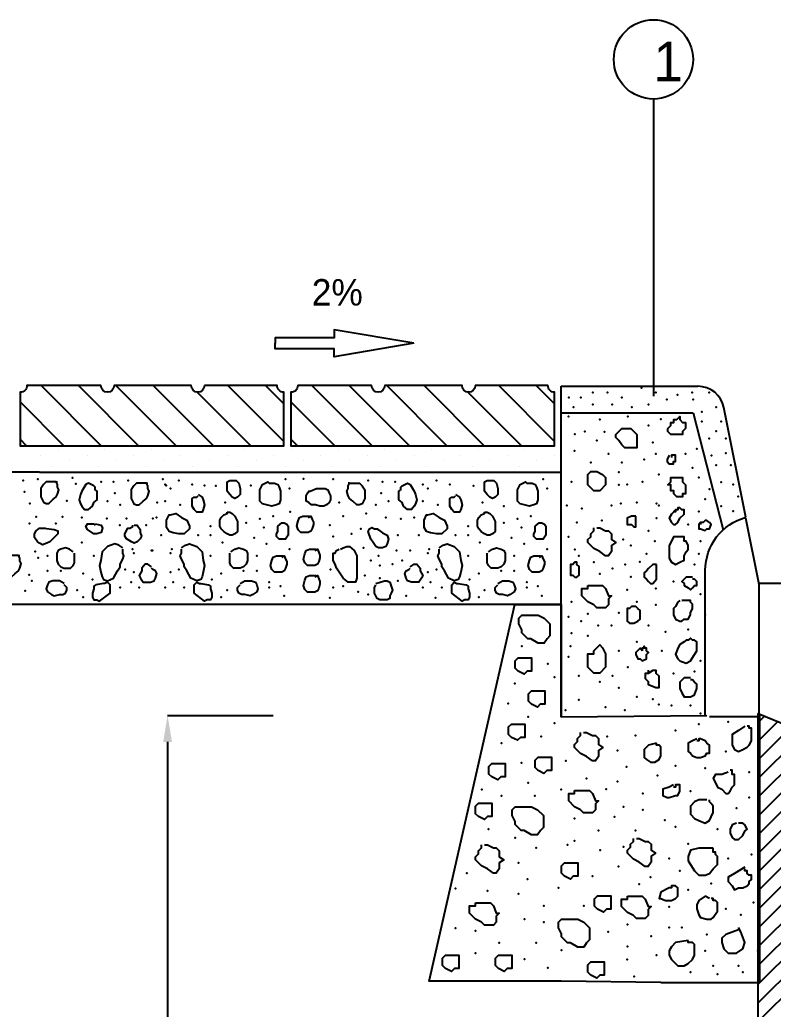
# Model space of a CAD drawing. Extents: x 20.4 to 32.7, y 14.4 to 24.5.
# Drawn here: x 23.905 to 26.757, y 19.04 to 22.783 of the extents above; entities that cross this region are included whole.
import ezdxf

# ---------------------------------------------------------------- set-up
doc = ezdxf.new("R2010")
doc.units = 0
doc.header["$LTSCALE"] = 0.3
doc.header["$MEASUREMENT"] = 0
doc.layers.get('0').update_dxf_attribs({"linetype": 'CONTINUOUS'})
for name, color, linetype in [('ANILLO', 1, 'CONTINUOUS'), ('C', 7, 'CONTINUOUS'), ('HORMIGON', 7, 'CONTINUOUS'), ('LOSA', 9, 'CONTINUOUS'), ('P', 7, 'CONTINUOUS'), ('PANOT', 1, 'CONTINUOUS'), ('RALLADO', 7, 'CONTINUOUS'), ('TEXTO', 7, 'CONTINUOUS')]:
    doc.layers.add(name, color=color, linetype=linetype)
doc.styles.add('DIN', font='DIN')
doc.styles.add('LEROY', font='LEROY')
doc.dimstyles.get("Standard").update_dxf_attribs({"dimtxt": 0.18, "dimasz": 0.18, "dimexe": 0.18, "dimexo": 0.0625, "dimgap": 0.09, "dimtad": 0, "dimtih": 1, "dimtoh": 1, "dimdec": 4, "dimzin": 0, "dimdsep": 46, "dimtxsty": 'Standard', "dimcen": 0.09, "dimadec": 0, "dimazin": 0, "dimtfac": 1, "dimtdec": 4, "dimtofl": 0, "dimtmove": 0, "dimatfit": 3, "dimfxl": 0, "dimtolj": 1, "dimtzin": 0, "dimarcsym": 0})

# ---------------------------------------------------------------- blocks, each defined once
blk = doc.blocks.new('*D23')
at = {"color": 0, "linetype": 'ByBlock'}
for p, q in [((24.4644, 20.1505), (24.8644, 20.1505)), ((24.4644, 20.0505), (24.4644, 16.2054)), ((24.4644, 16.1054), (24.8644, 16.1054))]:
    blk.add_line(p, q, dxfattribs=at)
for points in [[(24.4811, 20.0505), (24.4477, 20.0505), (24.4644, 20.1505)], [(24.4811, 16.2054), (24.4477, 16.2054), (24.4644, 16.1054)]]:
    blk.add_solid(points, dxfattribs=at)
at = {"color": 0, "linetype": 'ByBlock', "style": 'DIN'}
blk.add_text('0.85', height=0.1, rotation=90, dxfattribs=at).set_placement((24.4194, 18.0004))
blk = doc.blocks.new('*X20')
at = {"color": 0}
for p, q in [((26.7, 20.1239), (26.7241, 20.148)), ((26.7, 20.0532), (26.7744, 20.1276)), ((26.7, 19.9825), (26.8247, 20.1072)), ((26.7, 19.9118), (26.875, 20.0867)), ((26.7, 19.8411), (26.9252, 20.0663)), ((26.7, 19.7704), (26.9755, 20.0459)), ((26.7, 19.6996), (27.0258, 20.0254)), ((26.7, 19.6289), (27.0761, 20.005)), ((26.7, 19.5582), (27.1264, 19.9846)), ((26.7, 19.4875), (27.1507, 19.9382)), ((26.7, 19.4168), (27.1507, 19.8675)), ((26.7, 19.3461), (27.1507, 19.7968)), ((26.7, 19.2754), (27.1507, 19.726)), ((26.7, 19.2047), (27.1506, 19.6553)), ((26.7, 19.134), (27.1506, 19.5846)), ((26.7, 19.0632), (27.1506, 19.5139)), ((26.7, 18.9925), (27.1506, 19.4431))]:
    blk.add_line(p, q, dxfattribs=at)
blk = doc.blocks.new('FLECHA', base_point=(17.27, 14.09))
at = {"layer": 'TEXTO'}
for points in [[(16.87, 14.09), (17.1, 14.31), (17.1, 14.18), (17.27, 14.18), (17.27, 14.09)], [(16.87, 14.09), (17.1, 13.87), (17.1, 14), (17.27, 14), (17.27, 14.09)]]:
    blk.add_lwpolyline(points, dxfattribs=at)
blk = doc.blocks.new('*X8')
at = {"color": 0}
for p, q in [((20.85523, 6.44793), (20.85523, 6.44793)), ((20.87733, 6.45235), (20.87733, 6.45235)), ((20.89059, 6.44793), (20.89059, 6.44793)), ((20.91268, 6.45235), (20.91268, 6.45235)), ((20.92594, 6.44793), (20.92594, 6.44793)), ((20.94804, 6.45235), (20.94804, 6.45235)), ((20.9613, 6.44793), (20.9613, 6.44793)), ((20.98339, 6.45235), (20.98339, 6.45235)), ((20.99665, 6.44793), (20.99665, 6.44793)), ((21.01875, 6.45235), (21.01875, 6.45235)), ((21.03201, 6.44793), (21.03201, 6.44793)), ((21.0541, 6.45235), (21.0541, 6.45235)), ((21.06736, 6.44793), (21.06736, 6.44793)), ((21.08946, 6.45235), (21.08946, 6.45235)), ((21.10272, 6.44793), (21.10272, 6.44793)), ((21.12482, 6.45235), (21.12482, 6.45235)), ((21.13807, 6.44793), (21.13807, 6.44793)), ((21.16017, 6.45235), (21.16017, 6.45235)), ((21.17343, 6.44793), (21.17343, 6.44793)), ((21.19553, 6.45235), (21.19553, 6.45235)), ((21.20878, 6.44793), (21.20878, 6.44793)), ((21.23088, 6.45235), (21.23088, 6.45235)), ((21.24414, 6.44793), (21.24414, 6.44793)), ((20.86849, 6.44351), (20.86849, 6.44351)), ((20.88175, 6.43909), (20.88175, 6.43909)), ((20.90384, 6.44351), (20.90384, 6.44351)), ((20.9171, 6.43909), (20.9171, 6.43909)), ((20.9392, 6.44351), (20.9392, 6.44351)), ((20.95246, 6.43909), (20.95246, 6.43909)), ((20.97455, 6.44351), (20.97455, 6.44351)), ((20.98781, 6.43909), (20.98781, 6.43909)), ((21.00991, 6.44351), (21.00991, 6.44351)), ((21.02317, 6.43909), (21.02317, 6.43909)), ((21.04527, 6.44351), (21.04527, 6.44351)), ((21.05852, 6.43909), (21.05852, 6.43909)), ((21.08062, 6.44351), (21.08062, 6.44351)), ((21.09388, 6.43909), (21.09388, 6.43909)), ((21.11598, 6.44351), (21.11598, 6.44351)), ((21.12923, 6.43909), (21.12923, 6.43909)), ((21.15133, 6.44351), (21.15133, 6.44351)), ((21.16459, 6.43909), (21.16459, 6.43909)), ((21.18669, 6.44351), (21.18669, 6.44351)), ((21.19995, 6.43909), (21.19995, 6.43909)), ((21.22204, 6.44351), (21.22204, 6.44351)), ((21.2353, 6.43909), (21.2353, 6.43909))]:
    blk.add_line(p, q, dxfattribs=at)
blk = doc.blocks.new('*X6')
at = {"color": 0}
for p, q in [((20.855, 6.45831), (20.89719, 6.5005)), ((20.855, 6.48659), (20.86891, 6.5005)), ((20.90826, 6.455), (20.95376, 6.5005)), ((20.92498, 6.5), (20.92547, 6.5005)), ((20.93655, 6.455), (20.98204, 6.5005)), ((20.96483, 6.455), (21.01033, 6.5005)), ((20.99312, 6.455), (21.03861, 6.5005)), ((20.87998, 6.455), (20.9205, 6.49552)), ((21.0214, 6.455), (21.05455, 6.48815)), ((21.04968, 6.455), (21.05455, 6.45987))]:
    blk.add_line(p, q, dxfattribs=at)
blk = doc.blocks.new('PANOT', base_point=(20.855, 6.455))
at = {"layer": 'PANOT'}
blk.add_lwpolyline([(20.915, 6.5005, 1), (20.925, 6.5005), (20.98344, 6.5005, 1), (20.99344, 6.5005), (21.04936, 6.5005, 0.425776), (21.05455, 6.4955), (21.05455, 6.455), (20.855, 6.455), (20.855, 6.4955, 0.414214), (20.86, 6.5005)], format="xyb", close=True, dxfattribs=at)
blk.add_blockref('*X6', (0, 0))
blk = doc.blocks.new('*X7')
at = {"color": 0}
for p, q in [((20.855, 6.45831), (20.89719, 6.5005)), ((20.855, 6.48659), (20.86891, 6.5005)), ((20.90826, 6.455), (20.95376, 6.5005)), ((20.92498, 6.5), (20.92547, 6.5005)), ((20.93655, 6.455), (20.98204, 6.5005)), ((20.96483, 6.455), (21.01033, 6.5005)), ((20.99312, 6.455), (21.03861, 6.5005)), ((20.87998, 6.455), (20.9205, 6.49552)), ((21.0214, 6.455), (21.05455, 6.48815)), ((21.04968, 6.455), (21.05455, 6.45987))]:
    blk.add_line(p, q, dxfattribs=at)

msp = doc.modelspace()

# ---------------------------------------------------------------- linework, layer by layer
at = {"color": 7}
msp.add_line((26.70396, 20.14618), (26.70396, 20.64618), dxfattribs=at)
msp.add_line((27.03168, 20.6504), (26.70573, 20.6504))
for points in [[(26.39165, 21.27005), (26.40286, 21.28126), (26.40286, 21.27005), (26.41407, 21.25884), (26.42528, 21.25884), (26.42528, 21.23641), (26.41407, 21.2252), (26.41407, 21.21399), (26.36922, 21.21399), (26.35801, 21.2252), (26.35801, 21.23641), (26.36922, 21.24762), (26.36922, 21.25884), (26.38043, 21.25884), (26.38043, 21.27005), (26.39165, 21.27005)], [(26.19543, 21.23641), (26.21785, 21.23641), (26.24028, 21.21399), (26.24028, 21.16353), (26.19543, 21.16353), (26.18422, 21.17474), (26.17301, 21.19156), (26.16179, 21.20277), (26.16179, 21.21399), (26.18422, 21.23641), (26.19543, 21.23641)], [(26.0777, 21.07383), (26.08891, 21.07383), (26.11134, 21.06262), (26.12255, 21.0514), (26.12255, 21.02337), (26.10012, 21.00095), (26.0777, 21.00095), (26.05527, 21.02337), (26.05527, 21.06262), (26.06649, 21.07383), (26.0777, 21.07383)], [(24.68941, 21.0343), (24.69939, 21.03929), (24.72432, 21.03929), (24.73429, 21.02932), (24.73927, 21.00937), (24.73927, 20.98693), (24.7293, 20.97696), (24.71933, 20.97198), (24.70936, 20.97696), (24.69939, 20.98693), (24.68941, 20.9994), (24.68941, 21.0343)], [(25.66441, 21.0343), (25.67439, 21.03929), (25.69932, 21.03929), (25.70929, 21.02932), (25.71427, 21.00937), (25.71427, 20.98693), (25.7043, 20.97696), (25.69433, 20.97198), (25.68436, 20.97696), (25.67439, 20.98693), (25.66441, 20.9994), (25.66441, 21.0343)], [(26.39165, 21.0514), (26.41407, 21.0514), (26.41407, 21.03458), (26.42528, 21.02337), (26.42528, 20.98973), (26.41407, 20.98973), (26.41407, 20.97852), (26.39165, 20.97852), (26.38043, 20.98973), (26.38043, 21.00095), (26.36922, 21.00095), (26.36922, 21.02337), (26.35801, 21.02337), (26.36922, 21.03458), (26.36922, 21.0514), (26.39165, 21.0514)], [(24.04247, 21.03479), (24.00508, 21.03479), (23.99511, 21.02482), (23.98513, 21.00986), (23.98513, 20.97745), (23.99511, 20.9575), (24.00508, 20.95252), (24.01505, 20.95252), (24.03001, 20.96748), (24.04247, 20.97745), (24.04746, 20.98742), (24.05244, 21.00487), (24.04746, 21.01484), (24.04746, 21.02482), (24.04247, 21.03479), (24.04746, 21.03479)], [(24.18501, 21.01934), (24.16507, 21.02932), (24.1551, 21.02433), (24.14014, 20.9994), (24.13515, 20.98693), (24.13017, 20.96699), (24.13515, 20.95203), (24.14014, 20.94206), (24.15011, 20.92959), (24.16507, 20.92959), (24.18003, 20.94206), (24.18501, 20.95702), (24.19748, 20.96699), (24.19748, 20.9994), (24.19, 21.00439), (24.19, 21.01436), (24.18501, 21.01934)], [(24.38445, 21.02932), (24.34706, 21.02932), (24.33708, 21.01934), (24.32711, 21.00439), (24.32711, 20.97198), (24.33708, 20.95203), (24.34706, 20.94705), (24.35703, 20.94705), (24.37199, 20.962), (24.38445, 20.97198), (24.38944, 20.98195), (24.39442, 20.9994), (24.38944, 21.00937), (24.38944, 21.01934), (24.38445, 21.02932), (24.38944, 21.02932)], [(24.84896, 21.02932), (24.86891, 21.02932), (24.88137, 21.02433), (24.88636, 21.01436), (24.89135, 20.9994), (24.89135, 20.96699), (24.88636, 20.95203), (24.87639, 20.94705), (24.85894, 20.94206), (24.83899, 20.94705), (24.82403, 20.95203), (24.81406, 20.962), (24.81406, 21.00439), (24.82403, 21.02433), (24.84398, 21.0343), (24.84896, 21.02932)], [(25.00377, 20.9994), (25.0287, 21.00937), (25.06111, 21.00937), (25.07108, 21.00439), (25.07607, 20.99192), (25.08105, 20.98195), (25.08105, 20.96699), (25.07607, 20.95702), (25.0661, 20.94705), (25.05612, 20.94206), (25.04117, 20.94206), (25.02372, 20.94705), (25.00876, 20.94705), (24.99879, 20.95702), (24.98881, 20.962), (24.98881, 20.98195), (24.9938, 20.99192), (24.99879, 20.9994), (25.00377, 20.9994)], [(25.15335, 21.02932), (25.19075, 21.02932), (25.20072, 21.01934), (25.21069, 21.00439), (25.21069, 20.97198), (25.20072, 20.95203), (25.19075, 20.94705), (25.18077, 20.94705), (25.16582, 20.962), (25.15335, 20.97198), (25.14837, 20.98195), (25.14338, 20.9994), (25.14837, 21.00937), (25.14837, 21.01934), (25.15335, 21.02932), (25.14837, 21.02932)], [(25.35279, 21.01934), (25.37273, 21.02932), (25.38271, 21.02433), (25.39766, 20.9994), (25.40265, 20.98693), (25.40764, 20.96699), (25.40265, 20.95203), (25.39766, 20.94206), (25.38769, 20.92959), (25.37273, 20.92959), (25.35778, 20.94206), (25.35279, 20.95702), (25.34033, 20.96699), (25.34033, 20.9994), (25.3478, 21.00439), (25.3478, 21.01436), (25.35279, 21.01934)], [(25.82396, 21.02932), (25.84391, 21.02932), (25.85637, 21.02433), (25.86136, 21.01436), (25.86635, 20.9994), (25.86635, 20.96699), (25.86136, 20.95203), (25.85139, 20.94705), (25.83394, 20.94206), (25.81399, 20.94705), (25.79903, 20.95203), (25.78906, 20.962), (25.78906, 21.00439), (25.79903, 21.02433), (25.81898, 21.0343), (25.82396, 21.02932)], [(24.57972, 20.98693), (24.59468, 20.97696), (24.59967, 20.96699), (24.60465, 20.94705), (24.59967, 20.92959), (24.59468, 20.91962), (24.57474, 20.91962), (24.56476, 20.92959), (24.55729, 20.94206), (24.55729, 20.97198), (24.56476, 20.97696), (24.57474, 20.97696), (24.57972, 20.98195)], [(25.55472, 20.98693), (25.56968, 20.97696), (25.57467, 20.96699), (25.57965, 20.94705), (25.57467, 20.92959), (25.56968, 20.91962), (25.54974, 20.91962), (25.53976, 20.92959), (25.53229, 20.94206), (25.53229, 20.97198), (25.53976, 20.97696), (25.54974, 20.97696), (25.55472, 20.98195)], [(24.47502, 20.90965), (24.49496, 20.91464), (24.5174, 20.89968), (24.53734, 20.88971), (24.54731, 20.86727), (24.54731, 20.8573), (24.52737, 20.83735), (24.50743, 20.83735), (24.48499, 20.84234), (24.47003, 20.84733), (24.46006, 20.86228), (24.46006, 20.88971), (24.47003, 20.90965), (24.47502, 20.90965)], [(24.68941, 20.91962), (24.69939, 20.91962), (24.70936, 20.91464), (24.71933, 20.90466), (24.7293, 20.88472), (24.7293, 20.84733), (24.71933, 20.83735), (24.70936, 20.83237), (24.69939, 20.83237), (24.68941, 20.83735), (24.67695, 20.84733), (24.66698, 20.8573), (24.66199, 20.86727), (24.66199, 20.88971), (24.66698, 20.89968), (24.67695, 20.90965), (24.68941, 20.91464), (24.68941, 20.91962)], [(24.99633, 20.9001), (25.0063, 20.90508), (25.01129, 20.89262), (25.01628, 20.88265), (25.01628, 20.87267), (25.01129, 20.85772), (25.0063, 20.84774), (24.99633, 20.84276), (24.96891, 20.84276), (24.95894, 20.85273), (24.95395, 20.86769), (24.95894, 20.88763), (24.96392, 20.9001), (24.97639, 20.90508), (25.00132, 20.90508)], [(25.45002, 20.90965), (25.46996, 20.91464), (25.4924, 20.89968), (25.51234, 20.88971), (25.52231, 20.86727), (25.52231, 20.8573), (25.50237, 20.83735), (25.48243, 20.83735), (25.45999, 20.84234), (25.44503, 20.84733), (25.43506, 20.86228), (25.43506, 20.88971), (25.44503, 20.90965), (25.45002, 20.90965)], [(25.66441, 20.91962), (25.67439, 20.91962), (25.68436, 20.91464), (25.69433, 20.90466), (25.7043, 20.88472), (25.7043, 20.84733), (25.69433, 20.83735), (25.68436, 20.83237), (25.67439, 20.83237), (25.66441, 20.83735), (25.65195, 20.84733), (25.64198, 20.8573), (25.63699, 20.86727), (25.63699, 20.88971), (25.64198, 20.89968), (25.65195, 20.90965), (25.66441, 20.91464), (25.66441, 20.91962)], [(24.88137, 20.86727), (24.89633, 20.87973), (24.9063, 20.87973), (24.91628, 20.87475), (24.92126, 20.86727), (24.92126, 20.83237), (24.91129, 20.81741), (24.88636, 20.81741), (24.87639, 20.82738), (24.87639, 20.83735), (24.88137, 20.84733), (24.88137, 20.86727)], [(25.25806, 20.8573), (25.278, 20.84234), (25.29545, 20.83237), (25.30044, 20.81741), (25.29545, 20.79996), (25.29047, 20.78999), (25.278, 20.785), (25.26304, 20.785), (25.25307, 20.78999), (25.2431, 20.80494), (25.23313, 20.81741), (25.22315, 20.84733), (25.22814, 20.8573), (25.23811, 20.86228), (25.24808, 20.8573), (25.25806, 20.8573), (25.26304, 20.85231)], [(25.85637, 20.86727), (25.87133, 20.87973), (25.8813, 20.87973), (25.89128, 20.87475), (25.89626, 20.86727), (25.89626, 20.83237), (25.88629, 20.81741), (25.86136, 20.81741), (25.85139, 20.82738), (25.85139, 20.83735), (25.85637, 20.84733), (25.85637, 20.86727)], [(26.08891, 20.86079), (26.10012, 20.86079), (26.12255, 20.84958), (26.13376, 20.84958), (26.14497, 20.83836), (26.14497, 20.81594), (26.16179, 20.80473), (26.14497, 20.79351), (26.14497, 20.77109), (26.13376, 20.75427), (26.12255, 20.75427), (26.10012, 20.77109), (26.0777, 20.7823), (26.05527, 20.80473), (26.05527, 20.81594), (26.06649, 20.82715), (26.06649, 20.83836), (26.0777, 20.84958), (26.0777, 20.86079)], [(24.10739, 20.77004), (24.09243, 20.78001), (24.07748, 20.785), (24.06002, 20.78001), (24.05005, 20.77503), (24.04507, 20.76506), (24.04507, 20.73763), (24.05005, 20.72267), (24.06002, 20.7127), (24.07249, 20.70772), (24.09742, 20.70772), (24.10739, 20.71769), (24.11238, 20.72766), (24.11238, 20.76506)], [(24.29437, 20.785), (24.27941, 20.79497), (24.26445, 20.79996), (24.23703, 20.78999), (24.21708, 20.77004), (24.2121, 20.73763), (24.20711, 20.71769), (24.2121, 20.69276), (24.21708, 20.67531), (24.22207, 20.66533), (24.23703, 20.66035), (24.25946, 20.67032), (24.27442, 20.69774), (24.28439, 20.7127), (24.28439, 20.72267), (24.29437, 20.74262), (24.29935, 20.75508), (24.29437, 20.76506), (24.29437, 20.78001)], [(24.5174, 20.785), (24.53236, 20.79497), (24.54731, 20.79996), (24.57474, 20.78999), (24.59468, 20.77004), (24.59967, 20.73763), (24.60465, 20.71769), (24.59967, 20.69276), (24.59468, 20.67531), (24.58969, 20.66533), (24.57474, 20.66035), (24.5523, 20.67032), (24.53734, 20.69774), (24.52737, 20.7127), (24.52737, 20.72267), (24.5174, 20.74262), (24.51241, 20.75508), (24.5174, 20.76506), (24.5174, 20.78001)], [(24.70437, 20.77004), (24.71933, 20.78001), (24.73429, 20.785), (24.75174, 20.78001), (24.76171, 20.77503), (24.7667, 20.76506), (24.7667, 20.73763), (24.76171, 20.72267), (24.75174, 20.7127), (24.73927, 20.70772), (24.71434, 20.70772), (24.70437, 20.71769), (24.69939, 20.72766), (24.69939, 20.76506)], [(25.02133, 20.7751), (25.0313, 20.78008), (25.03629, 20.76762), (25.04128, 20.75765), (25.04128, 20.74767), (25.03629, 20.73272), (25.0313, 20.72274), (25.02133, 20.71776), (24.99391, 20.71776), (24.98394, 20.72773), (24.97895, 20.74269), (24.98394, 20.76263), (24.98892, 20.7751), (25.00139, 20.78008), (25.02632, 20.78008)], [(25.11845, 20.78001), (25.12842, 20.785), (25.14338, 20.78999), (25.15335, 20.78999), (25.1708, 20.77503), (25.18077, 20.75508), (25.18077, 20.67032), (25.17579, 20.65536), (25.14837, 20.65536), (25.12842, 20.67032), (25.10349, 20.70772), (25.09851, 20.72267), (25.09103, 20.73763), (25.09103, 20.76506), (25.09851, 20.76506), (25.10349, 20.77503), (25.11346, 20.78001)], [(25.4924, 20.785), (25.50736, 20.79497), (25.52231, 20.79996), (25.54974, 20.78999), (25.56968, 20.77004), (25.57467, 20.73763), (25.57965, 20.71769), (25.57467, 20.69276), (25.56968, 20.67531), (25.56469, 20.66533), (25.54974, 20.66035), (25.5273, 20.67032), (25.51234, 20.69774), (25.50237, 20.7127), (25.50237, 20.72267), (25.4924, 20.74262), (25.48741, 20.75508), (25.4924, 20.76506), (25.4924, 20.78001)], [(25.67937, 20.77004), (25.69433, 20.78001), (25.70929, 20.785), (25.72674, 20.78001), (25.73671, 20.77503), (25.7417, 20.76506), (25.7417, 20.73763), (25.73671, 20.72267), (25.72674, 20.7127), (25.71427, 20.70772), (25.68934, 20.70772), (25.67937, 20.71769), (25.67439, 20.72766), (25.67439, 20.76506)], [(23.90021, 20.75573), (23.86281, 20.75573), (23.85284, 20.74576), (23.84287, 20.7308), (23.84287, 20.69839), (23.85284, 20.67844), (23.86281, 20.67346), (23.87279, 20.67346), (23.88774, 20.68842), (23.90021, 20.69839), (23.9052, 20.70836), (23.91018, 20.72581), (23.9052, 20.73578), (23.9052, 20.74576), (23.90021, 20.75573), (23.9052, 20.75573)], [(24.89633, 20.7501), (24.9063, 20.75508), (24.91129, 20.74262), (24.91628, 20.73265), (24.91628, 20.72267), (24.91129, 20.70772), (24.9063, 20.69774), (24.89633, 20.69276), (24.86891, 20.69276), (24.85894, 20.70273), (24.85395, 20.71769), (24.85894, 20.73763), (24.86392, 20.7501), (24.87639, 20.75508), (24.90132, 20.75508)], [(25.87133, 20.7501), (25.8813, 20.75508), (25.88629, 20.74262), (25.89128, 20.73265), (25.89128, 20.72267), (25.88629, 20.70772), (25.8813, 20.69774), (25.87133, 20.69276), (25.84391, 20.69276), (25.83394, 20.70273), (25.82895, 20.71769), (25.83394, 20.73763), (25.83892, 20.7501), (25.85139, 20.75508), (25.87632, 20.75508)], [(24.40406, 20.7127), (24.3891, 20.72267), (24.37913, 20.72267), (24.36666, 20.70772), (24.36666, 20.69774), (24.35669, 20.68029), (24.36168, 20.67032), (24.37165, 20.65536), (24.39907, 20.65536), (24.41403, 20.66035), (24.41901, 20.67032), (24.424, 20.68777), (24.41901, 20.69774), (24.40904, 20.70273), (24.40406, 20.70772)], [(25.38271, 20.7127), (25.39766, 20.72267), (25.40764, 20.72267), (25.4201, 20.70772), (25.4201, 20.69774), (25.43007, 20.68029), (25.42509, 20.67032), (25.41511, 20.65536), (25.38769, 20.65536), (25.37273, 20.66035), (25.36775, 20.67032), (25.36276, 20.68777), (25.36775, 20.69774), (25.37772, 20.70273), (25.38271, 20.70772)], [(25.02133, 20.6751), (25.0313, 20.68008), (25.03629, 20.66762), (25.04128, 20.65765), (25.04128, 20.64767), (25.03629, 20.63272), (25.0313, 20.62274), (25.02133, 20.61776), (24.99391, 20.61776), (24.98394, 20.62773), (24.97895, 20.64269), (24.98394, 20.66263), (24.98892, 20.6751), (25.00139, 20.68008), (25.02632, 20.68008)], [(24.07249, 20.65038), (24.05504, 20.66035), (24.03011, 20.66035), (24.01515, 20.65536), (24.01017, 20.64539), (24.00518, 20.63043), (24.01017, 20.61797), (24.02512, 20.60799), (24.03509, 20.60301), (24.05504, 20.60799), (24.0675, 20.60799), (24.07748, 20.61298), (24.08246, 20.62545), (24.08246, 20.63542), (24.07249, 20.64539)], [(24.22207, 20.65038), (24.19215, 20.64539), (24.18467, 20.6404), (24.18467, 20.63043), (24.17969, 20.61298), (24.17969, 20.59802), (24.18467, 20.58805), (24.19714, 20.58805), (24.20711, 20.58306), (24.247, 20.61298), (24.247, 20.64539), (24.23703, 20.65536), (24.22705, 20.65038), (24.22207, 20.65038)], [(24.58969, 20.65038), (24.61961, 20.64539), (24.62709, 20.6404), (24.62709, 20.63043), (24.63207, 20.61298), (24.63207, 20.59802), (24.62709, 20.58805), (24.61462, 20.58805), (24.60465, 20.58306), (24.56476, 20.61298), (24.56476, 20.64539), (24.57474, 20.65536), (24.58471, 20.65038), (24.58969, 20.65038)], [(24.73927, 20.65038), (24.75672, 20.66035), (24.78165, 20.66035), (24.79661, 20.65536), (24.8016, 20.64539), (24.80658, 20.63043), (24.8016, 20.61797), (24.78664, 20.60799), (24.77667, 20.60301), (24.75672, 20.60799), (24.74426, 20.60799), (24.73429, 20.61298), (24.7293, 20.62545), (24.7293, 20.63542), (24.73927, 20.64539)], [(25.25307, 20.65038), (25.28548, 20.66035), (25.29545, 20.66035), (25.30542, 20.65536), (25.3154, 20.62545), (25.31041, 20.61298), (25.30542, 20.60301), (25.30542, 20.59304), (25.29545, 20.58805), (25.26803, 20.58805), (25.25806, 20.59304), (25.24808, 20.61298), (25.24808, 20.63542), (25.25307, 20.64539)], [(25.56469, 20.65038), (25.59461, 20.64539), (25.60209, 20.6404), (25.60209, 20.63043), (25.60707, 20.61298), (25.60707, 20.59802), (25.60209, 20.58805), (25.58962, 20.58805), (25.57965, 20.58306), (25.53976, 20.61298), (25.53976, 20.64539), (25.54974, 20.65536), (25.55971, 20.65038), (25.56469, 20.65038)], [(25.71427, 20.65038), (25.73172, 20.66035), (25.75665, 20.66035), (25.77161, 20.65536), (25.7766, 20.64539), (25.78158, 20.63043), (25.7766, 20.61797), (25.76164, 20.60799), (25.75167, 20.60301), (25.73172, 20.60799), (25.71926, 20.60799), (25.70929, 20.61298), (25.7043, 20.62545), (25.7043, 20.63542), (25.71427, 20.64539)], [(26.05527, 20.64214), (26.11134, 20.64214), (26.12255, 20.63093), (26.13376, 20.6029), (26.14497, 20.6029), (26.13376, 20.59169), (26.13376, 20.56926), (26.12255, 20.55805), (26.08891, 20.55805), (26.0777, 20.56926), (26.05527, 20.58047), (26.03285, 20.6029), (26.03285, 20.63093), (26.05527, 20.63093), (26.05527, 20.64214)], [(25.85028, 20.53047), (25.8671, 20.53047), (25.88953, 20.51926), (25.91195, 20.49684), (25.91195, 20.45199), (25.90074, 20.44077), (25.88953, 20.42395), (25.8671, 20.42395), (25.83907, 20.44077), (25.82786, 20.44077), (25.80543, 20.4632), (25.80543, 20.47441), (25.79422, 20.49684), (25.79422, 20.51926), (25.80543, 20.53047), (25.85028, 20.53047)], [(26.0777, 20.38425), (26.0777, 20.39547), (26.10012, 20.41789), (26.11134, 20.40668), (26.12255, 20.38425), (26.12255, 20.3338), (26.10012, 20.31137), (26.0777, 20.31137), (26.05527, 20.3338), (26.05527, 20.38425), (26.0777, 20.38425), (26.0777, 20.39547)], [(25.81407, 20.36851), (25.8421, 20.36851), (25.8421, 20.31806), (25.82528, 20.31806), (25.81407, 20.30684), (25.79165, 20.31806), (25.78043, 20.32927), (25.78043, 20.3573), (25.79165, 20.36851), (25.81407, 20.36851)], [(26.28513, 20.31137), (26.30195, 20.32258), (26.31316, 20.32258), (26.31316, 20.31137), (26.32437, 20.30016), (26.32437, 20.25531), (26.31316, 20.25531), (26.28513, 20.26652), (26.28513, 20.27773), (26.27392, 20.28895), (26.27392, 20.31137), (26.28513, 20.31137), (26.28513, 20.32258)], [(25.86407, 20.24351), (25.8921, 20.24351), (25.8921, 20.19306), (25.87528, 20.19306), (25.86407, 20.18184), (25.84165, 20.19306), (25.83043, 20.20427), (25.83043, 20.2323), (25.84165, 20.24351), (25.86407, 20.24351)], [(25.78907, 20.11851), (25.8171, 20.11851), (25.8171, 20.06806), (25.80028, 20.06806), (25.78907, 20.05684), (25.76665, 20.06806), (25.75543, 20.07927), (25.75543, 20.1073), (25.76665, 20.11851), (25.78907, 20.11851)], [(26.03891, 20.08579), (26.05012, 20.08579), (26.07255, 20.07458), (26.08376, 20.07458), (26.09497, 20.06336), (26.09497, 20.04094), (26.11179, 20.02973), (26.09497, 20.01851), (26.09497, 19.99609), (26.08376, 19.97927), (26.07255, 19.97927), (26.05012, 19.99609), (26.0277, 20.0073), (26.00527, 20.02973), (26.00527, 20.04094), (26.01649, 20.05215), (26.01649, 20.06336), (26.0277, 20.07458), (26.0277, 20.08579)], [(25.88907, 19.99351), (25.9171, 19.99351), (25.9171, 19.94306), (25.90028, 19.94306), (25.88907, 19.93184), (25.86665, 19.94306), (25.85543, 19.95427), (25.85543, 19.9823), (25.86665, 19.99351), (25.88907, 19.99351)], [(25.71407, 19.96851), (25.7421, 19.96851), (25.7421, 19.91806), (25.72528, 19.91806), (25.71407, 19.90684), (25.69165, 19.91806), (25.68043, 19.92927), (25.68043, 19.9573), (25.69165, 19.96851), (25.71407, 19.96851)], [(26.00527, 19.86714), (26.06134, 19.86714), (26.07255, 19.85593), (26.08376, 19.8279), (26.09497, 19.8279), (26.08376, 19.81669), (26.08376, 19.79426), (26.07255, 19.78305), (26.03891, 19.78305), (26.0277, 19.79426), (26.00527, 19.80547), (25.98285, 19.8279), (25.98285, 19.85593), (26.00527, 19.85593), (26.00527, 19.86714)], [(25.66407, 19.81851), (25.6921, 19.81851), (25.6921, 19.76806), (25.67528, 19.76806), (25.66407, 19.75684), (25.64165, 19.76806), (25.63043, 19.77927), (25.63043, 19.8073), (25.64165, 19.81851), (25.66407, 19.81851)], [(25.82528, 19.80547), (25.8421, 19.80547), (25.86453, 19.79426), (25.88695, 19.77184), (25.88695, 19.72699), (25.87574, 19.71577), (25.86453, 19.69895), (25.8421, 19.69895), (25.81407, 19.71577), (25.80286, 19.71577), (25.78043, 19.7382), (25.78043, 19.74941), (25.76922, 19.77184), (25.76922, 19.79426), (25.78043, 19.80547), (25.82528, 19.80547)], [(25.66391, 19.66079), (25.67512, 19.66079), (25.69755, 19.64958), (25.70876, 19.64958), (25.71997, 19.63836), (25.71997, 19.61594), (25.73679, 19.60473), (25.71997, 19.59351), (25.71997, 19.57109), (25.70876, 19.55427), (25.69755, 19.55427), (25.67512, 19.57109), (25.6527, 19.5823), (25.63027, 19.60473), (25.63027, 19.61594), (25.64149, 19.62715), (25.64149, 19.63836), (25.6527, 19.64958), (25.6527, 19.66079)], [(26.23891, 19.68579), (26.25012, 19.68579), (26.27255, 19.67458), (26.28376, 19.67458), (26.29497, 19.66336), (26.29497, 19.64094), (26.31179, 19.62973), (26.29497, 19.61851), (26.29497, 19.59609), (26.28376, 19.57927), (26.27255, 19.57927), (26.25012, 19.59609), (26.2277, 19.6073), (26.20527, 19.62973), (26.20527, 19.64094), (26.21649, 19.65215), (26.21649, 19.66336), (26.2277, 19.67458), (26.2277, 19.68579)], [(25.98907, 19.59351), (26.0171, 19.59351), (26.0171, 19.54306), (26.00028, 19.54306), (25.98907, 19.53184), (25.96665, 19.54306), (25.95543, 19.55427), (25.95543, 19.5823), (25.96665, 19.59351), (25.98907, 19.59351)], [(26.11407, 19.46851), (26.1421, 19.46851), (26.1421, 19.41806), (26.12528, 19.41806), (26.11407, 19.40684), (26.09165, 19.41806), (26.08043, 19.42927), (26.08043, 19.4573), (26.09165, 19.46851), (26.11407, 19.46851)], [(26.20527, 19.46714), (26.26134, 19.46714), (26.27255, 19.45593), (26.28376, 19.4279), (26.29497, 19.4279), (26.28376, 19.41669), (26.28376, 19.39426), (26.27255, 19.38305), (26.23891, 19.38305), (26.2277, 19.39426), (26.20527, 19.40547), (26.18285, 19.4279), (26.18285, 19.45593), (26.20527, 19.45593), (26.20527, 19.46714)], [(25.63027, 19.44214), (25.68634, 19.44214), (25.69755, 19.43093), (25.70876, 19.4029), (25.71997, 19.4029), (25.70876, 19.39169), (25.70876, 19.36926), (25.69755, 19.35805), (25.66391, 19.35805), (25.6527, 19.36926), (25.63027, 19.38047), (25.60785, 19.4029), (25.60785, 19.43093), (25.63027, 19.43093), (25.63027, 19.44214)], [(26.00028, 19.38047), (26.0171, 19.38047), (26.03953, 19.36926), (26.06195, 19.34684), (26.06195, 19.30199), (26.05074, 19.29077), (26.03953, 19.27395), (26.0171, 19.27395), (25.98907, 19.29077), (25.97786, 19.29077), (25.95543, 19.3132), (25.95543, 19.32441), (25.94422, 19.34684), (25.94422, 19.36926), (25.95543, 19.38047), (26.00028, 19.38047)], [(25.53907, 19.24351), (25.5671, 19.24351), (25.5671, 19.19306), (25.55028, 19.19306), (25.53907, 19.18184), (25.51665, 19.19306), (25.50543, 19.20427), (25.50543, 19.2323), (25.51665, 19.24351), (25.53907, 19.24351)], [(25.73907, 19.24351), (25.7671, 19.24351), (25.7671, 19.19306), (25.75028, 19.19306), (25.73907, 19.18184), (25.71665, 19.19306), (25.70543, 19.20427), (25.70543, 19.2323), (25.71665, 19.24351), (25.73907, 19.24351)], [(26.08907, 19.21851), (26.1171, 19.21851), (26.1171, 19.16806), (26.10028, 19.16806), (26.08907, 19.15684), (26.06665, 19.16806), (26.05543, 19.17927), (26.05543, 19.2073), (26.06665, 19.21851), (26.08907, 19.21851)]]:
    msp.add_lwpolyline(points)
at = {"color": 1}
msp.add_lwpolyline([(26.5, 20.15), (26.5, 20.7, -0.3379413), (26.65307, 20.90061, 28.6281648)], format="xyb", dxfattribs=at)
at = {"color": 9}
msp.add_lwpolyline([(26.33135, 19.14067), (26.70573, 19.14067), (26.70573, 20.15048)], dxfattribs=at)
for p in [(26.2578, 21.39076), (25.98312, 21.35414), (26.0289, 21.35414), (26.07468, 21.37245), (26.12961, 21.37245), (26.18455, 21.35414), (26.31273, 21.37245), (26.35396, 21.34618), (26.39513, 21.36329), (26.45007, 21.37245), (26.45396, 21.34618), (26.51416, 21.37245), (26.00143, 21.31751), (26.07468, 21.32667), (26.14793, 21.32667), (26.22117, 21.31751), (26.28526, 21.32667), (26.48669, 21.2992), (26.54163, 21.31751), (25.98239, 21.28126), (26.10012, 21.27005), (26.20664, 21.28126), (26.48669, 21.26258), (26.55994, 21.26258), (26.04406, 21.2252), (26.28513, 21.24762), (26.54163, 21.22595), (26.08891, 21.19156), (26.51416, 21.19849), (26.57825, 21.19849), (26.00482, 21.15232), (26.13376, 21.1411), (26.31316, 21.1411), (26.42528, 21.1411), (26.52332, 21.13439), (26.57825, 21.14355), (26.06649, 21.10747), (26.18422, 21.10747), (26.54163, 21.09777), (26.59656, 21.09777), (23.91782, 21.03977), (23.97267, 21.04476), (24.1048, 21.04975), (24.31465, 21.03929), (24.44678, 21.04427), (24.50743, 21.03929), (24.91129, 21.04427), (25.09103, 21.04427), (25.22315, 21.03929), (25.48243, 21.03929), (25.88629, 21.04427), (26.32437, 21.06262), (26.47574, 21.0514), (24.21244, 21.0343), (24.2598, 21.0343), (24.45507, 21.02433), (24.47502, 21.00937), (24.55729, 21.02433), (24.64703, 21.01934), (24.92625, 21.00937), (25.278, 21.0343), (25.32537, 21.0343), (25.43007, 21.02433), (25.45002, 21.00937), (25.53229, 21.02433), (25.62203, 21.01934), (25.90125, 21.00937), (25.99361, 21.03458), (26.17301, 21.02337), (26.2627, 21.03458), (26.55994, 21.03368), (26.60572, 21.02452), (23.92281, 20.99739), (24.08236, 20.96249), (24.23737, 20.962), (24.26479, 20.99192), (24.45507, 20.962), (25.27301, 20.99192), (25.30044, 20.962), (25.43007, 20.962), (26.62403, 20.97874), (23.94275, 20.95252), (24.28473, 20.94705), (24.42434, 20.95702), (24.51241, 20.94705), (24.68193, 20.95702), (24.76171, 20.94206), (25.11346, 20.95702), (25.25307, 20.94705), (25.48741, 20.94705), (25.65693, 20.95702), (25.73671, 20.94206), (26.03285, 20.93367), (26.14497, 20.94488), (26.24028, 20.9561), (26.32437, 20.94488), (26.55994, 20.94212), (24.14014, 20.89968), (24.42266, 20.89968), (24.81406, 20.89469), (24.86392, 20.90466), (25.12842, 20.90466), (25.21568, 20.91464), (25.29047, 20.89968), (25.3478, 20.89469), (25.39766, 20.89968), (25.78906, 20.89469), (25.83892, 20.90466), (26.47574, 20.92246), (26.60572, 20.92381), (24.62709, 20.86727), (24.76171, 20.87973), (24.82902, 20.86228), (25.19573, 20.8573), (25.60209, 20.86727), (25.73671, 20.87973), (25.80402, 20.86228), (26.28513, 20.84958), (24.44011, 20.83237), (24.57972, 20.83237), (24.62709, 20.83237), (24.79163, 20.82239), (25.09103, 20.82738), (25.16083, 20.83735), (25.33534, 20.83237), (25.41511, 20.83237), (25.55472, 20.83237), (25.60209, 20.83237), (25.76663, 20.82239), (25.98239, 20.82715), (24.1398, 20.80494), (24.33176, 20.78001), (24.40406, 20.77503), (24.40771, 20.77503), (24.48, 20.78001), (24.67196, 20.80494), (24.83899, 20.79996), (24.92625, 20.78001), (25.2057, 20.785), (25.33035, 20.77503), (25.38271, 20.77503), (25.455, 20.78001), (25.64696, 20.80494), (25.81399, 20.79996), (25.90125, 20.78001), (26.21785, 20.79351), (23.96253, 20.77069), (24.01017, 20.75508), (24.18467, 20.75508), (24.33675, 20.76506), (24.47502, 20.76506), (24.62709, 20.75508), (24.8016, 20.75508), (25.23313, 20.73763), (25.26304, 20.75508), (25.35279, 20.73763), (25.45002, 20.76506), (25.60209, 20.75508), (25.7766, 20.75508), (26.02164, 20.75427), (24.30434, 20.70273), (24.50743, 20.70273), (25.08105, 20.70273), (25.26803, 20.71769), (25.3154, 20.72267), (25.48243, 20.70273), (26.25149, 20.73184), (23.9401, 20.68343), (24.01017, 20.69774), (24.06002, 20.69774), (24.14479, 20.68777), (24.17969, 20.66533), (24.33675, 20.69276), (24.47502, 20.69276), (24.63207, 20.66533), (24.66698, 20.68777), (24.75174, 20.69774), (24.8016, 20.69774), (25.21069, 20.68029), (25.26803, 20.67032), (25.45002, 20.69276), (25.60707, 20.66533), (25.64198, 20.68777), (25.72674, 20.69774), (25.7766, 20.69774), (26.10012, 20.68699), (26.21785, 20.67578), (24.12235, 20.62545), (24.28439, 20.63542), (24.32677, 20.65536), (24.35669, 20.63542), (24.45507, 20.63542), (24.48499, 20.65536), (24.52737, 20.63542), (24.68941, 20.62545), (24.84896, 20.65536), (24.84896, 20.63542), (24.89135, 20.6404), (25.09103, 20.63542), (25.12842, 20.6404), (25.33534, 20.66035), (25.43007, 20.63542), (25.45999, 20.65536), (25.50237, 20.63542), (25.66441, 20.62545), (25.82396, 20.65536), (25.82396, 20.63542), (25.86635, 20.6404), (26.31316, 20.63093), (24.14479, 20.59802), (24.66698, 20.59802), (24.9063, 20.60301), (25.18576, 20.61797), (25.22315, 20.60799), (25.36775, 20.60301), (25.64198, 20.59802), (25.8813, 20.60301), (25.99361, 20.58047), (26.24028, 20.58047), (26.31316, 20.56926), (26.05527, 20.53562), (26.14497, 20.49077), (26.28513, 20.49077), (25.99361, 20.46274), (26.05527, 20.45153), (25.80543, 20.41274), (26.24028, 20.4291), (25.98239, 20.37304), (26.17301, 20.39547), (26.33559, 20.39547), (26.20664, 20.3338), (26.02164, 20.30016), (26.10012, 20.27773), (26.17301, 20.25531), (26.24028, 20.22167), (26.02164, 20.21046), (26.12255, 20.18243), (26.32437, 20.19224), (25.97118, 20.17121), (26.19543, 20.17121), (26.23513, 20.07458), (26.16785, 20.01851), (25.97164, 19.97927), (26.20149, 19.95684), (26.31922, 19.92321), (26.05012, 19.91199), (26.16785, 19.90078), (26.26316, 19.85593), (26.19028, 19.80547), (26.26316, 19.79426), (26.00527, 19.76062), (26.34664, 19.75427), (26.09497, 19.71577), (26.23513, 19.71577), (25.78043, 19.68774), (25.97786, 19.66079), (26.00527, 19.67653), (26.19028, 19.6541), (25.86013, 19.64958), (25.79285, 19.59351), (26.17164, 19.57927), (25.59664, 19.55427), (26.07317, 19.54306), (25.82649, 19.53184), (26.25012, 19.51199), (25.67512, 19.48699), (25.79285, 19.47578), (25.94422, 19.49821), (25.88816, 19.43093), (26.03953, 19.43093), (25.81528, 19.38047), (25.88816, 19.36926), (26.20527, 19.36062), (25.63027, 19.33562), (26.29497, 19.31577), (25.71997, 19.29077), (25.86013, 19.29077), (25.63027, 19.25153), (25.95543, 19.26274), (26.20527, 19.27653), (25.81528, 19.2291), (26.23043, 19.16274)]:
    msp.add_point(p)
at = {"layer": 'ANILLO', "color": 1}
msp.add_lwpolyline([(28.75392, 16.15529), (29.2, 16.0568), (29.2, 15.65283), (29.025, 15.65283), (28.95, 15.65283), (28.75, 15.65283), (27, 15.65283), (26.95, 15.65283), (26.875, 15.65283), (26.7, 15.65283), (26.7, 18.40283), (26.7, 20.15781), (27.1507, 19.97469), (27.15, 16.10283), (28.75, 16.10283), (28.75, 16.15529)], dxfattribs=at)
at = {"layer": 'HORMIGON', "color": 1}
msp.add_line((26.45396, 21.29618), (26.56698, 20.8529), dxfattribs=at)
at = {"layer": 'HORMIGON'}
for p, q in [((23.97896, 21.07118), (23.78579, 21.07118)), ((24.40396, 20.57118), (23.35627, 20.57118))]:
    msp.add_line(p, q, dxfattribs=at)
for points in [[(26.3633, 21.13567), (26.35598, 21.11919), (26.35598, 21.11186), (26.3633, 21.10271), (26.37978, 21.10271), (26.37978, 21.11186), (26.38711, 21.11186), (26.38711, 21.13567), (26.37246, 21.13567), (26.37246, 21.12651)], [(26.38711, 20.92874), (26.37246, 20.91226), (26.3633, 20.89761), (26.37246, 20.88113), (26.37978, 20.87381), (26.38711, 20.87381), (26.39626, 20.88113), (26.40359, 20.89761), (26.42007, 20.91226), (26.42007, 20.92874), (26.41091, 20.92874), (26.40359, 20.93607), (26.39626, 20.93607), (26.39626, 20.92874), (26.38711, 20.92874), (26.38711, 20.92142), (26.37978, 20.92142)], [(26.23695, 20.90494), (26.22047, 20.90494), (26.20399, 20.89761), (26.20399, 20.87381), (26.22047, 20.87381), (26.22963, 20.86465), (26.23695, 20.86465), (26.23695, 20.90494)], [(26.48233, 20.88113), (26.475, 20.87381), (26.475, 20.85733), (26.48233, 20.85733), (26.49881, 20.85), (26.50613, 20.85733), (26.51529, 20.85733), (26.52261, 20.87381), (26.51529, 20.88113), (26.50613, 20.88846), (26.49881, 20.88846), (26.49149, 20.88113), (26.48233, 20.88113), (26.48233, 20.87381)], [(23.99645, 20.85972), (24.03475, 20.85425), (24.04843, 20.84878), (24.04843, 20.83784), (24.01834, 20.80774), (24.00739, 20.80227), (23.99098, 20.7968), (23.98004, 20.80227), (23.97183, 20.80774), (23.96088, 20.82416), (23.96088, 20.83784), (23.96636, 20.84878), (23.98004, 20.85972), (24.00192, 20.85972)], [(24.19069, 20.87614), (24.21258, 20.87067), (24.21805, 20.85972), (24.21258, 20.84331), (24.19617, 20.83784), (24.18522, 20.83784), (24.1606, 20.85425), (24.15513, 20.86519), (24.1606, 20.87614), (24.18522, 20.87614), (24.19069, 20.87067)], [(24.33843, 20.87067), (24.34937, 20.87067), (24.36032, 20.85425), (24.36032, 20.84331), (24.36579, 20.82963), (24.36032, 20.81868), (24.34937, 20.80774), (24.33843, 20.80227), (24.32749, 20.80774), (24.30833, 20.81868), (24.30286, 20.82963), (24.30286, 20.83784), (24.31381, 20.85972), (24.32201, 20.85972), (24.33296, 20.86519)], [(24.33296, 20.86519), (24.33296, 20.87067)], [(26.40359, 20.8262), (26.37978, 20.8262), (26.37246, 20.80972), (26.3633, 20.79323), (26.3633, 20.74562), (26.37246, 20.73097), (26.38711, 20.72182), (26.40359, 20.73097), (26.42007, 20.7383), (26.42007, 20.75478), (26.42739, 20.76943), (26.43472, 20.77858), (26.43472, 20.79323), (26.42739, 20.80972), (26.42007, 20.80972), (26.42007, 20.8262), (26.40359, 20.8262)], [(25.98975, 20.71449), (25.98975, 20.68153), (25.9989, 20.68153), (26.00623, 20.67421), (26.01355, 20.67421), (26.02271, 20.68153), (26.02271, 20.71449), (26.01355, 20.72182), (26.01355, 20.73097), (26.00623, 20.73097), (25.9989, 20.72182), (25.98975, 20.72182), (25.98975, 20.71449)], [(26.31569, 20.72182), (26.30104, 20.72182), (26.28456, 20.70717), (26.27724, 20.69801), (26.26808, 20.69069), (26.26808, 20.67421), (26.27724, 20.66688), (26.28456, 20.65773), (26.29189, 20.6504), (26.30104, 20.6504), (26.31569, 20.66688), (26.31569, 20.72182)], [(26.4512, 20.67421), (26.42739, 20.67421), (26.41091, 20.65773), (26.42007, 20.6504), (26.42007, 20.64308), (26.43472, 20.63392), (26.44387, 20.6266), (26.4512, 20.63392), (26.45852, 20.64308), (26.46768, 20.64308), (26.46768, 20.65773), (26.45852, 20.66688), (26.4512, 20.66688)], [(26.20399, 20.53137), (26.20399, 20.50757), (26.21315, 20.50024), (26.22963, 20.50024), (26.24428, 20.50757), (26.25343, 20.51489), (26.25343, 20.54785), (26.24428, 20.55518), (26.23695, 20.5625), (26.22047, 20.5625), (26.21315, 20.55518), (26.20399, 20.55518), (26.20399, 20.53137)], [(26.40359, 20.58631), (26.39626, 20.57898), (26.38711, 20.5625), (26.37978, 20.55518), (26.37978, 20.53137), (26.38711, 20.51489), (26.40359, 20.50757), (26.41091, 20.50757), (26.42007, 20.51489), (26.43472, 20.51489), (26.44387, 20.53137), (26.44387, 20.5387), (26.4512, 20.55518), (26.4512, 20.57166), (26.44387, 20.57898), (26.44387, 20.58631), (26.41091, 20.58631)], [(26.42007, 20.42883), (26.40359, 20.41967), (26.39626, 20.40502), (26.38711, 20.38122), (26.39626, 20.36473), (26.40359, 20.35741), (26.42739, 20.34825), (26.44387, 20.35741), (26.45852, 20.38122), (26.46768, 20.39586), (26.46768, 20.42883), (26.45852, 20.43615), (26.4512, 20.43615), (26.44387, 20.44348), (26.43472, 20.43615), (26.42739, 20.43615), (26.42007, 20.42883)], [(26.26076, 20.39586), (26.25343, 20.40502), (26.23695, 20.38854), (26.23695, 20.38122), (26.24428, 20.36473), (26.25343, 20.36473), (26.26076, 20.35741), (26.27724, 20.36473), (26.27724, 20.38122), (26.28456, 20.38854), (26.27724, 20.39586), (26.27724, 20.40502), (26.26808, 20.40502), (26.26808, 20.41235), (26.26808, 20.40502), (26.26076, 20.40502), (26.26076, 20.39586)], [(26.44387, 20.29332), (26.42007, 20.29332), (26.40359, 20.27684), (26.40359, 20.25303), (26.41091, 20.23655), (26.42007, 20.2219), (26.44387, 20.2219), (26.45852, 20.22923), (26.46768, 20.25303), (26.46768, 20.26951), (26.45852, 20.27684), (26.4512, 20.28599), (26.44387, 20.28599)], [(26.64897, 20.1102), (26.62516, 20.09372), (26.60136, 20.07907), (26.60136, 20.03878), (26.61051, 20.0223), (26.62516, 20.01498), (26.64164, 20.0223), (26.65812, 20.03146), (26.66545, 20.03878), (26.6746, 20.05526), (26.6746, 20.10287), (26.66545, 20.10287), (26.66545, 20.1102), (26.65812, 20.1102)], [(26.31569, 20.04611), (26.28456, 20.03878), (26.26808, 20.0223), (26.26808, 19.99117), (26.27724, 19.98385), (26.29189, 19.97469), (26.30837, 19.97469), (26.32485, 19.98385), (26.33217, 19.9985), (26.33217, 20.03146), (26.32485, 20.03878), (26.31569, 20.03878), (26.31569, 20.04611)], [(26.46768, 20.06259), (26.4512, 20.05526), (26.43472, 20.04611), (26.43472, 20.01498), (26.44387, 20.00765), (26.4512, 19.9985), (26.46768, 19.99117), (26.48233, 19.99117), (26.49881, 19.9985), (26.50613, 20.00765), (26.51529, 20.00765), (26.51529, 20.03878), (26.50613, 20.04611), (26.49881, 20.05526), (26.48233, 20.06259), (26.475, 20.06259), (26.475, 20.05526), (26.46768, 20.05526)], [(26.58671, 19.93623), (26.5629, 19.92708), (26.5391, 19.92708), (26.52994, 19.91243), (26.5391, 19.89595), (26.54642, 19.87947), (26.5629, 19.87214), (26.57755, 19.85566), (26.58671, 19.85566), (26.59403, 19.86482), (26.60136, 19.87947), (26.61051, 19.88862), (26.61051, 19.92708), (26.60136, 19.92708), (26.60136, 19.94356), (26.59403, 19.94356)], [(26.37978, 19.88862), (26.3633, 19.87947), (26.3395, 19.87214), (26.3395, 19.84834), (26.35598, 19.84101), (26.3633, 19.84101), (26.38711, 19.84834), (26.39626, 19.84834), (26.40359, 19.86482), (26.40359, 19.88862), (26.38711, 19.88862), (26.38711, 19.87947), (26.37978, 19.87947)], [(26.50613, 19.83186), (26.475, 19.83186), (26.45852, 19.82453), (26.44387, 19.80805), (26.44387, 19.77692), (26.45852, 19.76044), (26.475, 19.75311), (26.49881, 19.74396), (26.51529, 19.75311), (26.52261, 19.76776), (26.52994, 19.78425), (26.52994, 19.80805), (26.52261, 19.81721), (26.51529, 19.82453), (26.51529, 19.83186)], [(26.61784, 19.74396), (26.60136, 19.73663), (26.59403, 19.72015), (26.59403, 19.7055), (26.60136, 19.68902), (26.61051, 19.6817), (26.62516, 19.6817), (26.64164, 19.69635), (26.64897, 19.71283), (26.65812, 19.72015), (26.64897, 19.73663), (26.64164, 19.74396), (26.62516, 19.74396)], [(26.52994, 19.64874), (26.475, 19.64874), (26.44387, 19.64141), (26.43472, 19.61761), (26.43472, 19.60113), (26.44387, 19.58648), (26.45852, 19.56267), (26.475, 19.54619), (26.49881, 19.54619), (26.51529, 19.55351), (26.52994, 19.57), (26.54642, 19.58648), (26.54642, 19.61761), (26.5391, 19.62493), (26.5391, 19.63409), (26.52994, 19.63409), (26.52994, 19.64874)], [(26.64897, 19.57732), (26.61051, 19.55351), (26.58671, 19.53886), (26.58671, 19.52238), (26.60136, 19.5059), (26.61051, 19.49125), (26.62516, 19.49858), (26.64164, 19.49858), (26.65812, 19.5059), (26.66545, 19.51506), (26.66545, 19.52238), (26.6746, 19.52971), (26.6746, 19.54619), (26.66545, 19.54619), (26.65812, 19.55351), (26.65812, 19.56267), (26.64897, 19.56267), (26.64897, 19.57)], [(26.3633, 19.49858), (26.33217, 19.4821), (26.32485, 19.45829), (26.33217, 19.45829), (26.34865, 19.45097), (26.37246, 19.45097), (26.38711, 19.45829), (26.39626, 19.46745), (26.39626, 19.49858), (26.38711, 19.5059), (26.37246, 19.5059), (26.37246, 19.49858), (26.3633, 19.49858)], [(26.51529, 19.45829), (26.49881, 19.46745), (26.475, 19.45097), (26.46768, 19.43449), (26.46768, 19.41984), (26.475, 19.39603), (26.48233, 19.38688), (26.50613, 19.37955), (26.52261, 19.37955), (26.52994, 19.38688), (26.54642, 19.41068), (26.54642, 19.44364), (26.5391, 19.45097), (26.52994, 19.45097), (26.52994, 19.45829), (26.52261, 19.45829)], [(26.62516, 19.33926), (26.57755, 19.32278), (26.5629, 19.30813), (26.5629, 19.29165), (26.57023, 19.26785), (26.58671, 19.25137), (26.61784, 19.25137), (26.64164, 19.26785), (26.64897, 19.29165), (26.63432, 19.33194), (26.62516, 19.34842)], [(26.43472, 19.29898), (26.38711, 19.29165), (26.37246, 19.27517), (26.3633, 19.26052), (26.3633, 19.24404), (26.37246, 19.22756), (26.39626, 19.20376), (26.42007, 19.20376), (26.43472, 19.21291), (26.4512, 19.22756), (26.45852, 19.24404), (26.45852, 19.28433), (26.4512, 19.29165), (26.43472, 19.29165), (26.43472, 19.29898)]]:
    msp.add_lwpolyline(points, dxfattribs=at)
for p in [(26.33217, 21.27118), (26.11793, 21.22357), (26.00623, 21.21441), (26.30104, 21.18328), (26.46768, 21.15947), (26.26808, 21.11919), (26.4512, 21.08806), (26.17286, 21.07158), (26.20399, 21.02397), (26.51529, 21.00748), (26.49881, 20.96903), (25.9751, 20.94522), (26.18019, 20.95255), (26.31569, 20.95255), (26.10877, 20.88846), (26.31569, 20.89761), (26.01355, 20.88113), (26.43472, 20.87381), (26.18934, 20.81704), (26.00623, 20.77858), (26.30837, 20.80972), (26.48233, 20.80972), (26.27724, 20.7621), (26.475, 20.7621), (26.07764, 20.73097), (26.14906, 20.70717), (26.19667, 20.72182), (26.45852, 20.72182), (23.94994, 20.66), (26.20399, 20.6266), (26.37978, 20.65773), (26.48233, 20.61011), (25.98242, 20.52405), (26.17286, 20.5387), (26.49881, 20.53137), (26.03003, 20.50757), (26.09412, 20.49109), (26.43472, 20.47644), (26.34865, 20.46728), (25.98975, 20.41235), (26.48233, 20.35741), (26.14906, 20.30064), (26.37978, 20.3098), (26.45852, 20.31712), (26.30104, 20.21275), (26.37246, 20.18894), (26.44387, 20.18894), (26.48233, 20.15781), (26.475, 20.11752), (26.58671, 20.12668), (26.38711, 20.09372), (26.57755, 20.01498), (26.38711, 19.96004), (26.49881, 19.95088), (26.66545, 19.93623), (26.12525, 19.87214), (26.44387, 19.86482), (26.66545, 19.84101), (26.15638, 19.76776), (26.61784, 19.80073), (26.38711, 19.72931), (26.54642, 19.72015), (26.43472, 19.66522), (26.10145, 19.64141), (26.6746, 19.62493), (26.3633, 19.61028), (26.58671, 19.61028), (26.40359, 19.56267), (26.29189, 19.53886), (26.52261, 19.51506), (26.43472, 19.49125), (26.3633, 19.42716), (26.68193, 19.44364), (26.57755, 19.41984), (26.63432, 19.39603), (26.13258, 19.33194), (26.3633, 19.34842), (26.41091, 19.34842), (26.50613, 19.32278), (26.31569, 19.24404), (26.49881, 19.26052), (26.69841, 19.26052), (26.20399, 19.22756), (26.52994, 19.20376), (26.62516, 19.20376), (26.44387, 19.17995), (26.54642, 19.17263), (26.64164, 19.17995)]:
    msp.add_point(p, dxfattribs=at)
at = {"layer": 'LOSA'}
msp.add_lwpolyline([(26.33135, 19.14067), (25.95396, 19.14618), (25.45396, 19.14618), (25.77896, 20.57118), (25.95396, 20.57118), (25.95396, 20.14618), (26.50613, 20.15048)], dxfattribs=at)
for p in [(25.90396, 20.34618), (25.92896, 20.29618), (25.77896, 20.27118), (25.75396, 20.19618), (25.82896, 20.14618), (25.92896, 20.12118), (25.87896, 20.07118), (26.12896, 20.07118), (25.72896, 20.04618), (25.80396, 19.97118), (25.82896, 19.89618), (25.65396, 19.87118), (25.72896, 19.84618), (25.85396, 19.84618), (25.95396, 19.87118), (25.67896, 19.72118), (25.55396, 19.49618), (25.55396, 19.34618), (25.90396, 19.19618)]:
    msp.add_point(p, dxfattribs=at)
at = {"layer": 'P'}
for p, q in [((25.95396, 21.07118), (25.95396, 21.17118)), ((23.97896, 21.07118), (25.95396, 21.07118)), ((25.95396, 20.57118), (24.40396, 20.57118))]:
    msp.add_line(p, q, dxfattribs=at)
for p in [(24.97896, 21.04618), (24.11686, 21.02665), (24.45884, 21.02118), (24.60396, 21.02118), (24.77896, 21.02118), (23.96686, 20.90165), (24.06686, 20.90165), (24.23384, 20.89618), (24.30884, 20.89618), (24.40884, 20.89618), (24.92896, 20.92118), (23.94186, 20.87665), (24.04186, 20.87665), (24.28384, 20.87118), (24.38384, 20.87118), (25.07896, 20.87118), (23.9746, 20.74759), (23.9246, 20.62259), (25.07896, 20.59618), (25.47896, 20.59618)]:
    msp.add_point(p, dxfattribs=at)
at = {"layer": 'PANOT'}
for p, q in [((25.95396, 21.39618), (26.47198, 21.39618)), ((25.95396, 20.14618), (25.95396, 21.39618)), ((26.65307, 20.90061), (26.57004, 21.31579)), ((25.95396, 21.29618), (26.45396, 21.29618))]:
    msp.add_line(p, q, dxfattribs=at)
at = {"layer": 'PANOT', "color": 7}
msp.add_line((26.70396, 20.64618), (26.65385, 20.89676), dxfattribs=at)
at = {"layer": 'PANOT', "color": 9}
msp.add_line((26.70396, 20.14618), (26.51529, 20.14618), dxfattribs=at)
at = {"layer": 'PANOT'}
msp.add_lwpolyline([(25.62896, 21.39866, -1), (25.57896, 21.39866), (25.28677, 21.39866, -1), (25.23677, 21.39866), (24.95718, 21.39866, -0.425776), (24.93119, 21.37368), (24.93119, 21.17118), (25.92896, 21.17118), (25.92896, 21.37366, -0.4142136), (25.90396, 21.39866)], format="xyb", close=True, dxfattribs=at)
msp.add_arc((26.47198, 21.29618), 0.1, 11.30993, 90, dxfattribs=at)
at = {"layer": 'TEXTO'}
msp.add_line((26.30365, 22.48264), (26.30365, 21.35916), dxfattribs=at)
msp.add_circle((26.30365, 22.63264), 0.15, dxfattribs=at)

# ---------------------------------------------------------------- block references
at = {"xscale": -5, "yscale": 5, "zscale": 5}
for name, p in [('PANOT', (24.90396, 21.17118)), ('*X7', (130.20396, -11.10382))]:
    msp.add_blockref(name, p, dxfattribs=at)
at = {"layer": 'P', "xscale": -5, "yscale": 5, "zscale": 5}
msp.add_blockref('*X8', (130.20396, -11.10382), dxfattribs=at)
at = {"layer": 'RALLADO'}
msp.add_blockref('*X20', (0, 0), dxfattribs=at)
at = {"layer": 'TEXTO', "xscale": 1.311115180369896, "yscale": -0.2307307373862422, "zscale": 1.311115180369896, "rotation": 180}
msp.add_blockref('FLECHA', (24.87149, 21.55876), dxfattribs=at)

# ---------------------------------------------------------------- texts
at = {"layer": 'TEXTO', "style": 'LEROY'}
for s, height, p in [('1', 0.15, (26.30365, 22.54968)), ('2%', 0.1, (25.01011, 21.7016))]:
    msp.add_text(s, height=height, dxfattribs=at).set_placement(p)

# ---------------------------------------------------------------- dimensions: what is measured, and where the dimension line sits
at = {"layer": 'C'}
dim = msp.add_linear_dim(base=(24.46438, 16.10537), p1=(24.46438, 20.15048), p2=(24.46438, 16.10537), angle=90, text='0.85', dimstyle='Standard', dxfattribs=at)
dim.commit()
dim.dimension.update_dxf_attribs({"geometry": '*D23', "text_midpoint": (24.37438, 18.12793)})

doc.saveas('drawing.dxf')
